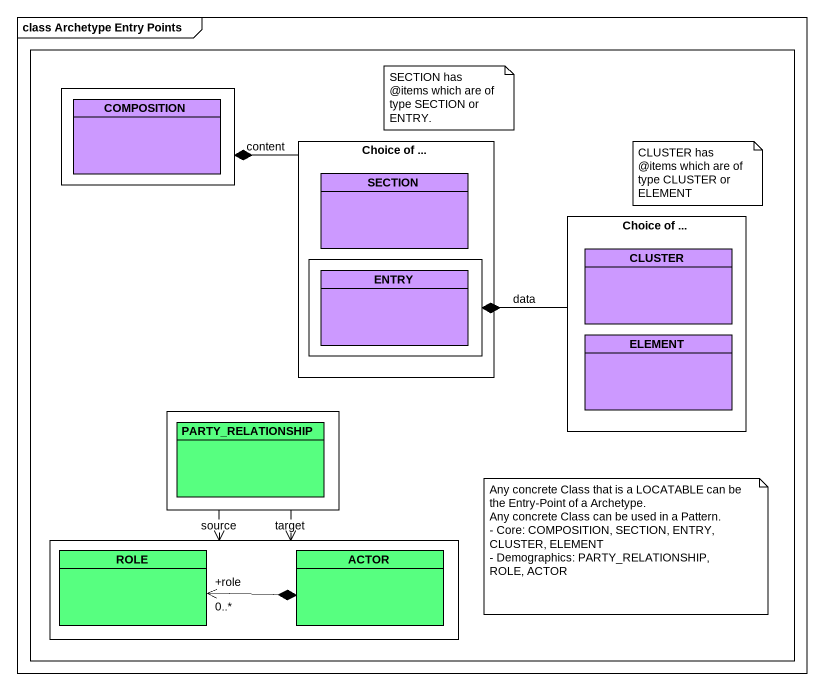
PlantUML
@startuml
mainframe class Archetype Entry Points
hide circle
hide empty members
rectangle " " as rectangle1 #FFFFFF {
  rectangle " " as rectangle2 {
    class COMPOSITION #CC99FF
  }
  rectangle "Choice of ..." as Choice_of {
    class SECTION #CC99FF
    rectangle " " as rectangle3 {
      class ENTRY #CC99FF
    }
  }
  rectangle "Choice of ..." as Choice_of_2 {
    class CLUSTER #CC99FF
    class ELEMENT #CC99FF
  }
  rectangle " " as rectangle4 {
    class PARTY_RELATIONSHIP #57FF80
  }
  rectangle " " as rectangle5 {
    class ROLE #57FF80
    class "ACTOR" as ACTOR_ #57FF80
  }
}
Choice_of -left-* rectangle2 : content
Choice_of_2 -left-* rectangle3 : data
rectangle4 --> rectangle5 : source
rectangle4 --> rectangle5 : target
ACTOR_ *-left-> "+role\n0..*" ROLE
note as N1
  SECTION has @items which are of type SECTION or ENTRY.
end note
note as N2
  CLUSTER has @items which are of type CLUSTER or ELEMENT
end note
note as N3
  Any concrete Class that is a LOCATABLE can be the Entry-Point of a Archetype.
  Any concrete Class can be used in a Pattern.
  - Core: COMPOSITION, SECTION, ENTRY, CLUSTER, ELEMENT
  - Demographics: PARTY_RELATIONSHIP, ROLE, ACTOR
end note
@enduml
